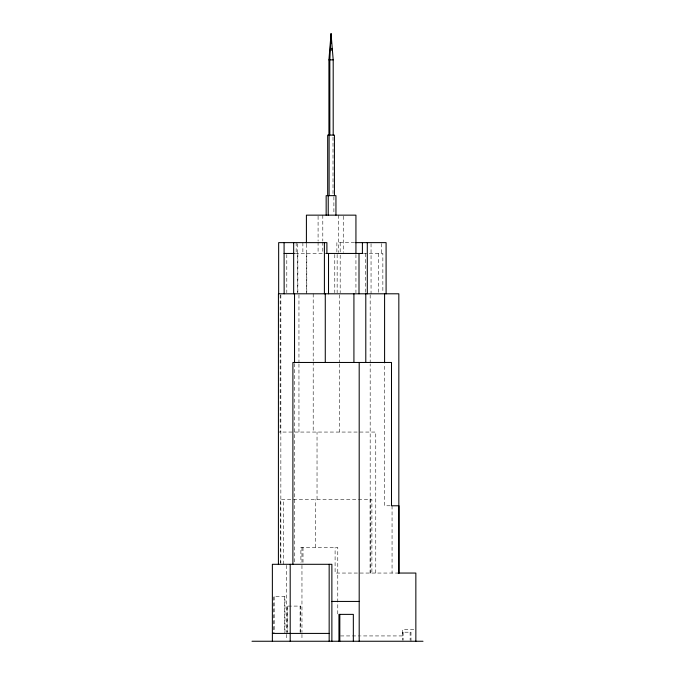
<?xml version="1.0" encoding="UTF-8"?>
<svg xmlns="http://www.w3.org/2000/svg" width="675" height="675" viewBox="0 0 675 675"><rect width="100%" height="100%" fill="white"/><g stroke="black" fill="none" stroke-linecap="round" stroke-linejoin="round"><path stroke-width="0.51" stroke-dasharray="3.38 2.53" d="M280.294 563.254L280.294 499.458L357.64 499.458M283.483 564.3L283.483 499.458M315.605 547.408L315.605 499.458M317.031 499.458L317.031 432.059M370.178 573.05L370.178 363.977M375.764 573.05L375.764 432.059L278.412 432.059M354.586 242.629L336.876 242.629L336.876 252.475M295.186 253.454L325.072 253.454M363.403 253.454L382.86 253.454L382.86 292.764M358.349 499.458L371.9 499.458L371.9 573.05M390.192 505.778L384.59 505.778L384.59 363.521M398.832 573.05L335.095 573.05L335.095 547.408M413.8 629.615L402.511 629.615L402.511 635.934L360.475 635.934M340.512 635.934L359.429 635.934M410.991 641.25L410.991 632.197L402.266 632.197L402.266 640.246M410.122 632.197L410.122 640.246M403.135 632.197L403.135 640.246M392.057 505.778L392.057 573.05M381.535 243.608L381.535 253.454M378.481 253.454L378.481 292.764M371.048 243.675L371.048 293.794M370.178 294.84L370.178 362.931M370.136 499.458L370.136 573.05M365.302 253.454L365.302 293.794M355.936 254.492L355.936 292.764M343.246 216.186L343.246 252.425M340.183 242.629L340.183 254.112M340.183 255.158L340.183 292.748M339.314 294.84L339.314 362.931M339.314 363.977L339.314 432.059M338.352 215.148L338.352 252.425M337.778 613.929L337.778 547.408L300.89 547.408L300.89 562.309M337.146 254.492L337.146 292.764M334.783 254.492L334.783 292.764M333.88 196.678L333.88 213.097M333.003 137.177L333.003 193.556M322.802 215.148L322.802 241.034M322.802 242.072L322.802 253.454M318.085 216.186L318.085 241.034M318.085 242.072L318.085 253.454M313.2 293.794L313.2 360.838M313.2 361.884L313.2 432.059M306.796 253.454L306.796 292.764M306.408 244.139L306.408 293.794M302.999 547.408L302.999 562.309M302.873 242.629L302.873 253.454M301.961 547.408L301.961 562.309M301.961 565.346L301.961 632.374M301.961 634.399L301.961 640.271M300.67 632.374L300.67 606.091L287.086 606.091L287.086 632.374M300.113 606.091L300.113 632.374M298.957 294.84L298.957 362.931M298.957 363.977L298.957 432.059M297.852 253.454L297.852 292.764M297.447 243.675L297.447 292.748M296.165 242.629L296.165 253.454M294.536 363.513L294.536 563.245M287.643 606.091L287.643 632.374M286.799 254.492L286.799 292.764M286.639 565.346L286.639 632.374M286.639 634.399L286.639 640.271M284.96 632.374L284.96 596.725L273.527 596.725L273.527 633.42M284.285 596.725L284.285 632.374M280.851 294.848L280.851 563.245M280.159 294.84L280.159 432.059M274.202 596.725L274.202 632.374"/><path stroke-width="1.01" d="M328.919 135.093L328.919 59.864L331.054 33.75L333.197 59.864L333.197 135.093M328.919 59.864L333.197 59.864M355.396 242.629L386.092 242.629L386.092 293.794M284.082 253.454L294.351 253.454M325.873 253.454L362.593 253.454M398.149 573.05L415.851 573.05L415.851 641.25M331.872 601.433L359.193 601.433M272.371 633.42L329.164 633.42M251.994 641.25L423.006 641.25M331.501 43.149L331.054 33.75L329.822 59.864L329.822 135.093M331.746 48.372L331.847 50.465M398.967 573.05L398.967 505.778L391.5 505.778L391.5 362.467L292.899 362.467L292.899 564.3M398.832 573.05L398.832 293.794L278.429 293.794L278.412 564.3M384.59 293.794L384.59 362.467M367.301 242.629L367.301 293.794M365.791 293.794L365.791 362.467M362.399 242.629L362.399 253.454M359.193 362.467L359.193 641.25M359.007 253.454L359.007 293.794M355.936 253.454L355.936 215.148L306.408 215.148L306.408 243.101M353.919 293.794L353.919 362.467M353.337 641.25L353.337 614.377L338.951 614.377L338.951 641.25M339.82 614.377L339.82 641.25M335.948 215.148L335.948 195.649L326.16 195.649L326.16 215.148M334.429 195.649L334.429 135.093L327.679 135.093L327.679 195.649M331.872 641.25L331.872 564.3L272.371 564.3L272.371 641.25M329.164 564.3L329.164 641.25M329.105 135.093L329.105 195.649M328.523 253.454L328.523 293.794M328.227 195.649L328.227 215.148M326.894 253.454L326.894 242.629L278.657 242.629L278.657 293.794M325.274 293.794L325.274 362.467M324.405 242.629L324.405 293.794M294.536 293.794L294.536 362.467M293.667 242.629L293.667 293.794M290.199 564.3L290.199 641.25M284.082 242.629L284.15 293.794"/></g></svg>
